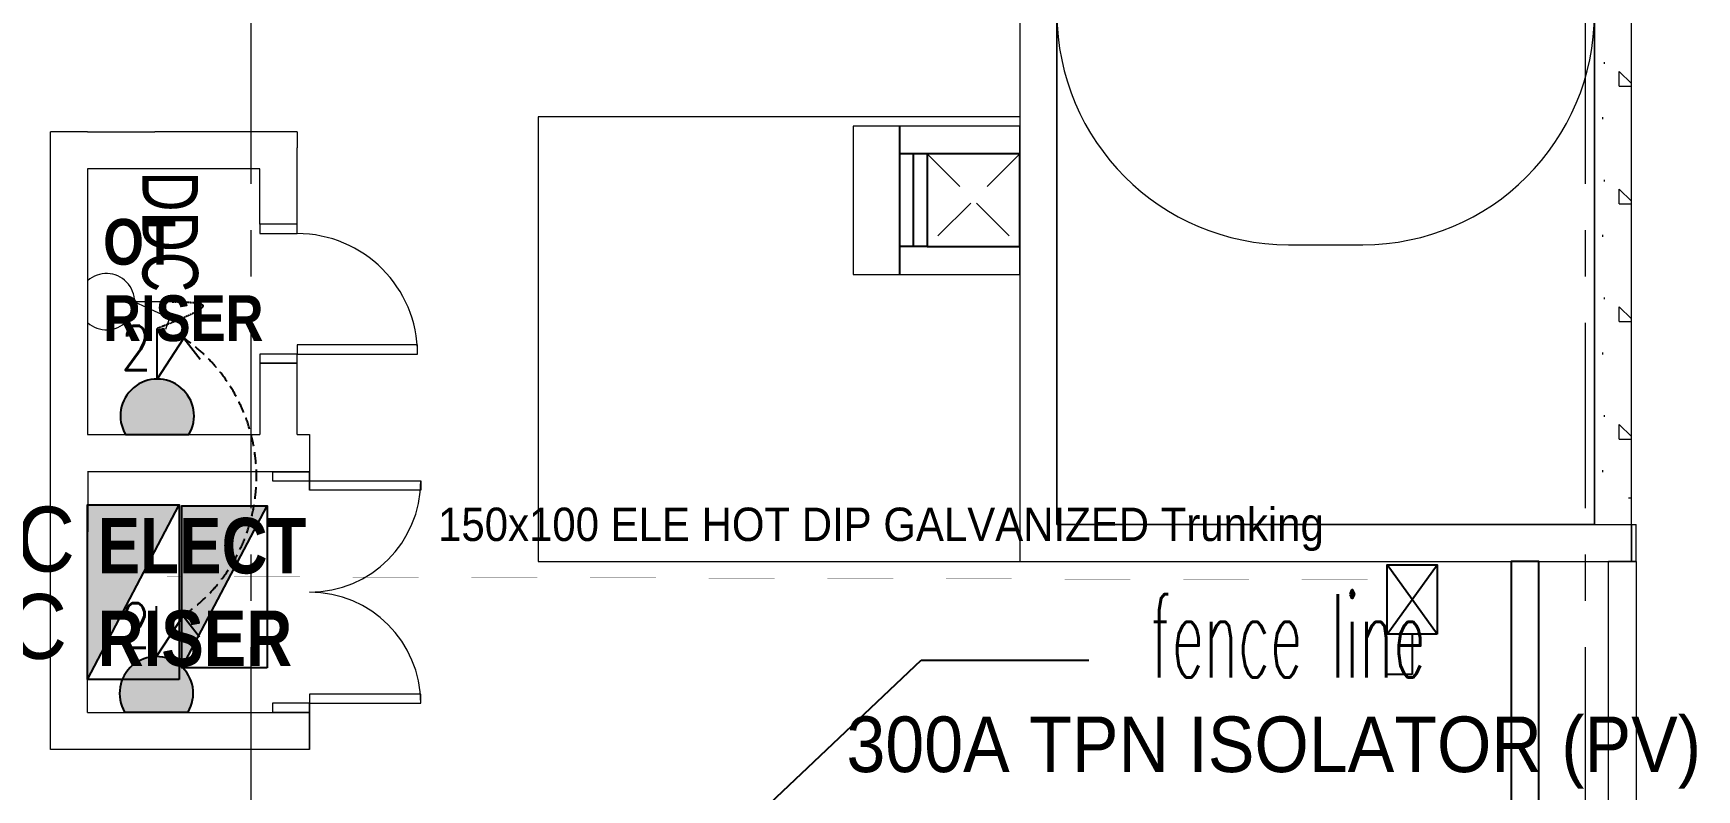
# Model space of a CAD drawing. Header units: millimetres. Extents: x -1834842 to 700335, y -490313101 to 518363.
# Drawn here: x -1199420 to -1190445, y 285128 to 289210 of the extents above; entities that cross this region are included whole.
import ezdxf
from ezdxf.enums import TextEntityAlignment as Align
from ezdxf.lldxf.tags import DXFTag

# ---------------------------------------------------------------- set-up
doc = ezdxf.new("R2010")
doc.units = ezdxf.units.MM
doc.header["$LTSCALE"] = 0.5
for name, pattern in [('DASHED', [19.05, 12.7, -6.35]), ('HIDDEN', [9.525, 6.35, -3.175]), ('IDA - Grid Line', [3500, 2000, -500, 500, -500]), ('IDA - Hidden 2-1', [750, 500, -250])]:
    doc.linetypes.add(name, pattern=pattern)
doc.layers.get('0').update_dxf_attribs({"color": 8})
doc.layers.add('0-1', color=8, linetype='Continuous', lineweight=5)
doc.layers.add('1599_DB_A_BLK2_HQ_R21-2ND STOREY 20230517--$0$A-_DOOR----_E-1', color=6, linetype='Continuous', lineweight=9)
for name, color, linetype in [('0-LOWER ROOF', 7, 'Continuous'), ('1', 3, 'Continuous'), ('BMS', 4, 'Continuous'), ('E-_LITG _ CKT -EDB', 160, 'HIDDEN'), ('E-Cable Tray', 30, 'CABLE'), ('E-Cable Trunking', 30, 'CABLE'), ('E-DB', 240, 'Continuous'), ('E-EDB', 160, 'Continuous'), ('E-P-Iso-DB', 1, 'Continuous'), ('E-P-SSO-EDB', 5, 'Continuous'), ('E-PWR-FCU', 6, 'Continuous'), ('LEG', 7, 'Continuous'), ('M-_SANITEXT', 160, 'Continuous')]:
    doc.layers.add(name, color=color, linetype=linetype)
for name, color, linetype, lineweight, true_color in [('A-_DETA----_E-4', 6, 'IDA - Hidden 2-1', 9, 0xff00ff), ('A-_DETA----_ED', 6, 'Continuous', 9, 0xff00ff), ('A-_DETA----_ED-2', 1, 'Continuous', 9, 0xff0000), ('A-_DOOR----_E-1', 1, 'Continuous', 9, 0xff0000), ('A-_FLOR----_E', 6, 'Continuous', 9, 0xff00ff), ('A-_WALL----_E', 6, 'Continuous', 9, 0xff00ff), ('A-_WALL----_E-1', 6, 'Continuous', 18, 0xff00ff), ('A-_WALL----_H-2', 9, 'Continuous', 9, 0x808080), ('A-_WALLPRTN_E-1', 6, 'Continuous', 18, 0xff00ff), ('S-_ANOTGRID_E-1', 9, 'IDA - Grid Line', 9, 0x808080), ('S-_STRC----_E', 6, 'Continuous', 9, 0xff00ff)]:
    doc.layers.add(name, color=color, linetype=linetype, lineweight=lineweight, true_color=true_color)
doc.styles.add('Arial', font='arial.ttf', dxfattribs={"height": 375})
doc.styles.add('Arial Narrow_B_2', font='ARIALNB.TTF', dxfattribs={"height": 300})
doc.styles.add('ROMANS', font='romans', dxfattribs={"width": 0.75})
doc.styles.add('S250', font='romans.shx', dxfattribs={"width": 0.5, "height": 250})
doc.styles.add('Style1', font='IC-simplex.shx', dxfattribs={"width": 0.75})
doc.styles.add('T3', font='simplex.shx', dxfattribs={"width": 0.7, "height": 300})
tags = doc.linetypes.add('CABLE', pattern='A,40.443179,-4.660885,["CABLE LADDER",Style1,S=5,R=0,X=0,Y=-2.033496],-62.011117,80.886358,-4.367502,["CABLE LADDER",Style1,S=5,R=0,X=0,Y=-2.033496],-59.907263,40.443179', length=292.719483).pattern_tags.tags
tags[19] = DXFTag(74, 10)
tags[6] = DXFTag(74, 10)
tags = doc.linetypes.add('ELE-TRUNKING', pattern='A,60.459334,-4.675852,["ELE",Style1,S=5.6,R=0,X=0,Y=-2.875468],-19.688702', length=84.823888).pattern_tags.tags
tags[6] = DXFTag(74, 10)
doc.dimstyles.new('STANDARD$7', dxfattribs={"dimscale": 500, "dimtxt": 3, "dimasz": 2, "dimexe": 3, "dimexo": 2, "dimgap": 2, "dimtad": 0, "dimdec": 1, "dimzin": 15, "dimdsep": 46, "dimtxsty": 'ROMANS', "dimcen": 2, "dimdle": 3, "dimclrd": 256, "dimclre": 256, "dimclrt": 6, "dimadec": 0, "dimazin": 0, "dimtfac": 1, "dimtdec": 1, "dimtix": 1, "dimtmove": 2, "dimatfit": 3, "dimfxl": 1, "dimtolj": 1, "dimtzin": 15, "dimarcsym": 0})

# ---------------------------------------------------------------- blocks, each defined once
blk = doc.blocks.new('E-2MC SSO')
at = {"layer": 'E-P-SSO-EDB'}
h = blk.add_hatch(color=256, dxfattribs=at)
h.dxf.hatch_style = 1
edge = h.paths.add_edge_path()
edge.add_arc((0, 141), 277, 329.473, 570.527)
edge.add_line((-239, 0), (239, 0))
for p, q in [((0, 418), (0, 798)), ((0, 418), (201, 726)), ((201, 726), (324, 567)), ((-239, 0), (239, 0))]:
    blk.add_line(p, q, dxfattribs=at)
blk.add_arc((0, 141), 277, 329.473, 210.527, dxfattribs=at)
at = {"layer": 'E-P-SSO-EDB', "lineweight": 18, "style": 'T3', "width": 0.8}
blk.add_text('2', height=334, dxfattribs=at).set_placement((-273, 485))
blk = doc.blocks.new('EDB')
at = {"layer": 'E-EDB'}
blk.add_hatch(color=256, dxfattribs=at).paths.add_polyline_path([(0, 0), (-1280, 673), (-1280, 0)])
blk.add_line((0, 0), (-1280, 673), dxfattribs=at)
blk.add_lwpolyline([(0, 673), (0, 0), (-1280, 0), (-1280, 673)], close=True, dxfattribs=at)
blk = doc.blocks.new('db-b')
at = {"layer": 'E-DB'}
blk.add_hatch(color=256, dxfattribs=at).paths.add_polyline_path([(218, 749), (-455, -532), (218, -532)])
blk.add_line((218, 749), (-455, -532), dxfattribs=at)
blk.add_lwpolyline([(-455, 749), (218, 749), (218, -532), (-455, -532)], close=True, dxfattribs=at)
blk = doc.blocks.new('ACMV ISOL')
at = {"layer": 'E-P-Iso-DB'}
for p, q in [((0, 612), (0, 967)), ((0, 967), (229, 967)), ((-221, 612), (221, 0)), ((221, 612), (-221, 0))]:
    blk.add_line(p, q, dxfattribs=at)
blk.add_lwpolyline([(-221, 612), (221, 612), (221, 0), (-221, 0)], close=True, dxfattribs=at)
blk = doc.blocks.new('DDC')
at = {"layer": 'LEG', "color": 30, "lineweight": 13}
blk.add_line((-1844795.9, 259635.1), (-1844796.1, 259432.6), dxfattribs=at)
blk.add_lwpolyline([(-1844796.1, 259432.6), (-1844709.9, 259621.7), (-1844645.3, 259600.1)], dxfattribs=at)
blk.add_lwpolyline([(-1844909.4, 259179.5), (-1844683, 259179.4, 2.236068), (-1844909.4, 259179.5)], format="xyb", dxfattribs=at)
at = {"layer": 'BMS', "color": 30, "style": 'Style1', "width": 0.75}
blk.add_text('DDC', height=300, dxfattribs=at).set_placement((-1845174.1, 259625.5), align=Align.MIDDLE)
blk = doc.blocks.new('IDA - Stair Turning Space - 1250-2832024-BLK 2 LOWER ROOF PLAN')
at = {"layer": 'A-_DETA----_ED-2', "color": 8}
blk.add_line((0, -1250), (400, -1250), dxfattribs=at)
for centre, start, end in [((0, 0), 180, 270), ((400, 0), 270, 360)]:
    blk.add_arc(centre, 1250, start, end, dxfattribs=at)
blk = doc.blocks.new('BLK2-LOWER ROOF')
at = {"layer": 'A-_WALL----_H-2'}
h = blk.add_hatch(dxfattribs=at)
h.set_pattern_fill('FP_3', color=8, style=0, pattern_type=2)
h.set_pattern_definition([(0, (89296.6, 0), (635, 635), [79.375, -555.625]), (90, (89296.6, 0), (-635, 635), [79.375, -555.625]), (135, (89375.97, 0), (-635.0003, 0), [112.253, -785.772]), (0, (89376, 357.2), (635, 635), [79.375, -555.625]), (45, (89415.66, 317.5), (0, 635.0003), [56.127, -841.899]), (135, (89415.66, 317.5), (-635.0003, 0), [56.127, -841.899]), (0, (89614.1, 515.94), (635, 635), [112.253, -522.747]), (45, (89614.1, 515.94), (0, 635.0003), [79.375, -818.651]), (135, (89726.35, 515.94), (-635.0003, 0), [79.375, -818.651]), (90, (89733.16, 158.75), (-635, 635), [79.375, -555.625]), (45, (89733.16, 158.75), (0, 635.0003), [56.127, -841.899]), (135, (89772.84, 198.44), (-635.0003, 0), [56.127, -841.899]), (0, (89376, 158.75), (635, 635), [39.687, -531.812]), (0, (89852.2, 317.5), (635, 635), [39.687, -531.812]), (90, (89653.8, 396.9), (-635, 635), [39.687, -531.812]), (135, (89733.16, 39.7), (-635.0003, 0), [56.127, -841.899]), (135, (89455.34, 476.25), (-635.0003, 0), [56.127, -841.899]), (45, (89594.25, 208.36), (0, 635.0003), [56.127, -841.899]), (90, (89514.9, 79.4), (-635, 635), [9.922, -625.078]), (90, (89544.64, 347.27), (-635, 635), [9.922, -625.078]), (90, (89842.3, 456.4), (-635, 635), [9.922, -625.078]), (90, (89852.2, 119.06), (-635, 635), [9.922, -625.078])])
h.paths.add_polyline_path([(-27739.8, -64562.4), (-27739.8, -61777.4), (-27939.8, -61777.4), (-27939.8, -64562.4)])
at = {"color": 8}
for p, q in [((-31539.8, -62562.4), (-31689.8, -62562.4)), ((-31614.8, -62562.4), (-31614.8, -63062.4)), ((-31539.8, -63062.4), (-31689.8, -63062.4))]:
    blk.add_line(p, q, dxfattribs=at)
blk.add_lwpolyline([(-31689.8, -62412.4), (-31689.8, -63212.4)], dxfattribs=at)
for points in [[(-31539.8, -63062.4), (-31039.8, -63062.4), (-31039.8, -62562.4), (-31539.8, -62562.4)], [(-28389.8, -91942.4), (-28239.8, -91942.4), (-28239.8, -64762.4), (-28389.8, -64762.4)]]:
    blk.add_lwpolyline(points, close=True, dxfattribs=at)
at = {"layer": '0-1', "color": 8}
for p, q in [((-34939.8, -64077.4), (-34872.6, -64077.4)), ((-34872.6, -64077.4), (-34872.6, -64377.4)), ((-35072.6, -64277.4), (-34872.6, -64277.4)), ((-34872.6, -65477.4), (-34872.6, -65777.4)), ((-34872.6, -65577.4), (-35072.6, -65577.4))]:
    blk.add_line(p, q, dxfattribs=at)
at = {"layer": '1599_DB_A_BLK2_HQ_R21-2ND STOREY 20230517--$0$A-_DOOR----_E-1', "color": 8}
for p, q in [((-35072.6, -64277.4), (-35072.6, -64327.4)), ((-35072.6, -64327.4), (-34872.6, -64327.4)), ((-34872.6, -64327.4), (-34872.6, -64277.4)), ((-34872.6, -64377.4), (-34872.6, -64327.4)), ((-34872.6, -64327.4), (-34272.6, -64327.4)), ((-34272.6, -64327.4), (-34272.6, -64377.4)), ((-34272.6, -64377.4), (-34872.6, -64377.4)), ((-34272.6, -65477.4), (-34872.6, -65477.4)), ((-34872.6, -65477.4), (-34872.6, -65527.4)), ((-34272.6, -65527.4), (-34272.6, -65477.4)), ((-34872.6, -65527.4), (-35072.6, -65527.4)), ((-35072.6, -65527.4), (-35072.6, -65577.4)), ((-34872.6, -65527.4), (-34272.6, -65527.4)), ((-34872.6, -65577.4), (-34872.6, -65527.4))]:
    blk.add_line(p, q, dxfattribs=at)
for centre, start, end in [((-34872.6, -64327.4), 270, 0), ((-34872.6, -65527.4), 0, 90)]:
    blk.add_arc(centre, 600, start, end, dxfattribs=at)
at = {"layer": 'A-_DETA----_E-4', "color": 8}
blk.add_line((-31039.8, -62562.4), (-31539.8, -63062.4), dxfattribs=at)
blk.add_lwpolyline([(-31539.8, -62562.4), (-31039.8, -63062.4)], dxfattribs=at)
at = {"layer": 'A-_DOOR----_E-1', "color": 8}
for p, q in [((-34939.8, -62942.4), (-35139.8, -62942.4)), ((-35139.8, -62942.4), (-35139.8, -62992.4)), ((-35139.8, -62992.4), (-34939.8, -62992.4)), ((-34939.8, -62992.4), (-34939.8, -62942.4)), ((-34289.8, -63592.4), (-34939.8, -63592.4)), ((-34939.8, -63592.4), (-34939.8, -63642.4)), ((-34289.8, -63642.4), (-34289.8, -63592.4)), ((-34939.8, -63642.4), (-35139.8, -63642.4)), ((-35139.8, -63642.4), (-35139.8, -63692.4)), ((-35139.8, -63692.4), (-34939.8, -63692.4)), ((-34939.8, -63642.4), (-34289.8, -63642.4)), ((-34939.8, -63692.4), (-34939.8, -63642.4))]:
    blk.add_line(p, q, dxfattribs=at)
blk.add_arc((-34939.8, -63642.4), 650, 0, 90, dxfattribs=at)
at = {"layer": 'A-_FLOR----_E', "color": 8}
blk.add_line((-27739.8, -64762.4), (-27739.8, -64562.4), dxfattribs=at)
at = {"layer": 'A-_WALL----_E', "color": 8}
for p, q in [((-27739.8, -64562.4), (-27739.8, -60877.4)), ((-27939.8, -64562.4), (-27714.8, -64562.4)), ((-27739.8, -64562.4), (-27739.8, -64762.4)), ((-27864.8, -67427.4), (-27864.8, -64762.4)), ((-27714.8, -64762.4), (-27864.8, -64762.4)), ((-27714.8, -64762.4), (-27714.8, -67277.4))]:
    blk.add_line(p, q, dxfattribs=at)
at = {"layer": 'A-_WALL----_E-1', "color": 8}
blk.add_line((-27939.8, -61777.4), (-27939.8, -64562.4), dxfattribs=at)
at = {"layer": 'A-_WALLPRTN_E-1', "color": 8}
for p, q in [((-31039.8, -58577.4), (-31039.8, -64762.4)), ((-30839.8, -62362.4), (-30839.8, -58577.4)), ((-31039.8, -62362.4), (-33639.8, -62362.4)), ((-33639.8, -62362.4), (-33639.8, -62562.4)), ((-30839.8, -62562.4), (-30839.8, -62362.4)), ((-36269.8, -65777.4), (-36269.8, -62442.4)), ((-36069.8, -62442.4), (-36269.8, -62442.4)), ((-36069.8, -62442.4), (-35707.4, -62442.4)), ((-35139.8, -62442.4), (-35707.4, -62442.4)), ((-34939.8, -62442.4), (-35139.8, -62442.4)), ((-34939.8, -62442.4), (-34939.8, -62528.9)), ((-34939.8, -62942.4), (-34939.8, -62528.9)), ((-36069.8, -62642.4), (-36069.8, -64077.4)), ((-35139.8, -62642.4), (-36069.8, -62642.4)), ((-35139.8, -62942.4), (-35139.8, -62642.4)), ((-33639.8, -62562.4), (-33639.8, -64562.4)), ((-30839.8, -64562.4), (-30839.8, -62562.4)), ((-34939.8, -62942.4), (-35139.8, -62942.4)), ((-35139.8, -63692.4), (-35139.8, -64077.4)), ((-34939.8, -63692.4), (-35139.8, -63692.4)), ((-34939.8, -64077.4), (-34939.8, -63692.4)), ((-36069.8, -64077.4), (-35139.8, -64077.4)), ((-36068.7, -64277.4), (-36072.6, -65577.4)), ((-34872.6, -64277.4), (-36069.8, -64277.4)), ((-33639.8, -64562.4), (-33639.8, -64762.4)), ((-30764.8, -64562.4), (-30839.8, -64562.4)), ((-29664.8, -64562.4), (-30764.8, -64562.4)), ((-27939.8, -64562.4), (-29664.8, -64562.4)), ((-27714.8, -64762.4), (-27714.8, -64562.4)), ((-33639.8, -64762.4), (-30764.8, -64762.4)), ((-30764.8, -64762.4), (-29664.8, -64762.4)), ((-29664.8, -64762.4), (-27739.8, -64762.4)), ((-27739.8, -64762.4), (-27714.8, -64762.4)), ((-36069.8, -65577.4), (-34872.6, -65577.4)), ((-34872.6, -65777.4), (-34872.6, -65577.4)), ((-36069.8, -65777.4), (-36269.8, -65777.4)), ((-34872.6, -65777.4), (-36069.8, -65777.4))]:
    blk.add_line(p, q, dxfattribs=at)
blk.add_lwpolyline([(-31939.8, -63212.4), (-31039.8, -63212.4), (-31039.8, -62412.4), (-31939.8, -62412.4)], close=True, dxfattribs=at)
at = {"layer": 'S-_ANOTGRID_E-1', "color": 8}
for p, q in [((-35189.8, -19724.1), (-35189.8, -122559.3)), ((-27989.8, -19724.1), (-27989.8, -122559.3))]:
    blk.add_line(p, q, dxfattribs=at)
at = {"layer": 'S-_STRC----_E', "color": 8}
for p, q in [((-27939.8, -64562.4), (-27939.8, -57477.4)), ((-30839.8, -61427.4), (-30839.8, -64562.4)), ((-30839.8, -64562.4), (-27939.8, -64562.4))]:
    blk.add_line(p, q, dxfattribs=at)
at = {"layer": 'A-_DETA----_ED', "color": 8}
blk.add_blockref('IDA - Stair Turning Space - 1250-2832024-BLK 2 LOWER ROOF PLAN', (-29589.8, -61802.4), dxfattribs=at)
at = {"layer": 'M-_SANITEXT', "color": 8, "insert": (-28851.2, -64937.7), "char_height": 450, "width": 6933.43, "attachment_point": 3, "style": 'S250'}
blk.add_mtext('{\\Fsimplex|c0;fence line}', dxfattribs=at)
at = {"layer": 'M-_SANITEXT', "color": 8}
blk.add_leader([(-33757.7, -67362.1), (-31572.5, -65294), (-30668.3, -65294)], dimstyle='STANDARD$7', override={"dimscale": 1, "dimtxt": 0.18, "dimasz": 200, "dimexe": 0.18, "dimexo": 0.0625, "dimgap": 0.09, "dimtih": 1, "dimtoh": 1, "dimdec": 4, "dimzin": 0, "dimtxsty": 'Standard', "dimcen": 0.09, "dimdle": 0, "dimclrd": 0, "dimclre": 0, "dimclrt": 0, "dimtdec": 4, "dimtix": 0, "dimtofl": 0, "dimtmove": 0, "dimldrblk": 'Open30', "dimtzin": 0}, dxfattribs=at)

msp = doc.modelspace()

# ---------------------------------------------------------------- linework, layer by layer
at = {"layer": 'E-_LITG _ CKT -EDB', "ltscale": 20}
msp.add_arc((-1199125.2, 286817.7), 909.5, 304.39399, 55.25715, dxfattribs=at)
at = {"layer": 'E-_LITG _ CKT -EDB', "linetype": 'DASHED', "lineweight": -2, "ltscale": 0.25}
msp.add_spline([(-1198671.3, 287761.6), (-1198508.2, 287745.9), (-1198751.3, 287616.7)], degree=3, dxfattribs=at)
at = {"layer": 'E-Cable Tray', "color": 1, "linetype": 'ELE-TRUNKING', "ltscale": 0.5, "const_width": 1}
for points in [[(-1192115.4, 286259.9), (-1198698.9, 286278.4)], [(-1196218.9, 260467.2), (-1196218.9, 286160.7), (-1198695.2, 286160.7)]]:
    msp.add_lwpolyline(points, dxfattribs=at)

# ---------------------------------------------------------------- block references
at = {"layer": '0-LOWER ROOF', "color": 6}
msp.add_blockref('BLK2-LOWER ROOF', (-1163057.1, 351121.7), dxfattribs=at)
at = {"layer": '1', "rotation": 270}
msp.add_blockref('DDC', (-1458306.3, -1557034.4), dxfattribs=at)
at = {"layer": 'E-DB', "lineweight": 0, "xscale": 0.7356330072804711, "yscale": 0.7356330072804711, "zscale": 0.7356330072804711, "rotation": 180.0005039495545}
msp.add_blockref('db-b', (-1198967.1, 286274.2), dxfattribs=at)
at = {"layer": 'E-EDB', "linetype": 'Continuous', "xscale": 0.6830211485847857, "yscale": 0.6830211485847857, "zscale": 0.6830211485847857, "rotation": 270.0010078991065}
msp.add_blockref('EDB', (-1198617.8, 285785.7), dxfattribs=at)
at = {"layer": 'E-P-SSO-EDB', "xscale": 0.7171895417975356, "yscale": 0.7171895417975356, "zscale": 0.7171895417975356}
for p in [(-1198751.3, 287044.4), (-1198755.9, 285546.5)]:
    msp.add_blockref('E-2MC SSO', p, dxfattribs=at)
at = {"layer": 'E-PWR-FCU', "color": 2, "xscale": 0.6107943048091409, "yscale": 0.6107943048091409, "zscale": 0.6107943048091409, "rotation": 179.9999999999999}
msp.add_blockref('ACMV ISOL', (-1191980.7, 286341), dxfattribs=at)

# ---------------------------------------------------------------- texts
at = {"layer": '0-LOWER ROOF', "attachment_point": 1, "style": 'Arial Narrow_B_2'}
for s, insert, char_height, width in [('OT\\PRISER', (-1199043.2, 288208.5), 247.28, 710.364), ('ELECT\\PRISER', (-1199072.6, 286595.1), 300, 300.633)]:
    msp.add_mtext(s, dxfattribs=dict(at, insert=insert, char_height=char_height, width=width))
at = {"layer": 'E-Cable Trunking', "color": 7, "style": 'Arial', "width": 0.9}
msp.add_text('150x100 ELE HOT DIP GALVANIZED Trunking', height=180, dxfattribs=at).set_placement((-1197236, 286470.3))
at = {"layer": 'E-DB', "lineweight": 0, "style": 'Arial', "width": 0.9}
msp.add_text('DB2-AC', height=350, rotation=0.0005, dxfattribs=at).set_placement((-1200851.8, 285834.3))
at = {"layer": 'E-EDB', "linetype": 'Continuous', "style": 'Arial', "width": 0.9}
msp.add_text('EDB2-AC', height=350, rotation=0.0005, dxfattribs=at).set_placement((-1201102.5, 286305.5))
at = {"layer": 'E-P-Iso-DB', "style": 'Arial', "width": 0.9}
msp.add_text('300A TPN ISOLATOR (PV)', height=300, dxfattribs=at).set_placement((-1195032.6, 285223.1))

doc.saveas('drawing.dxf')
